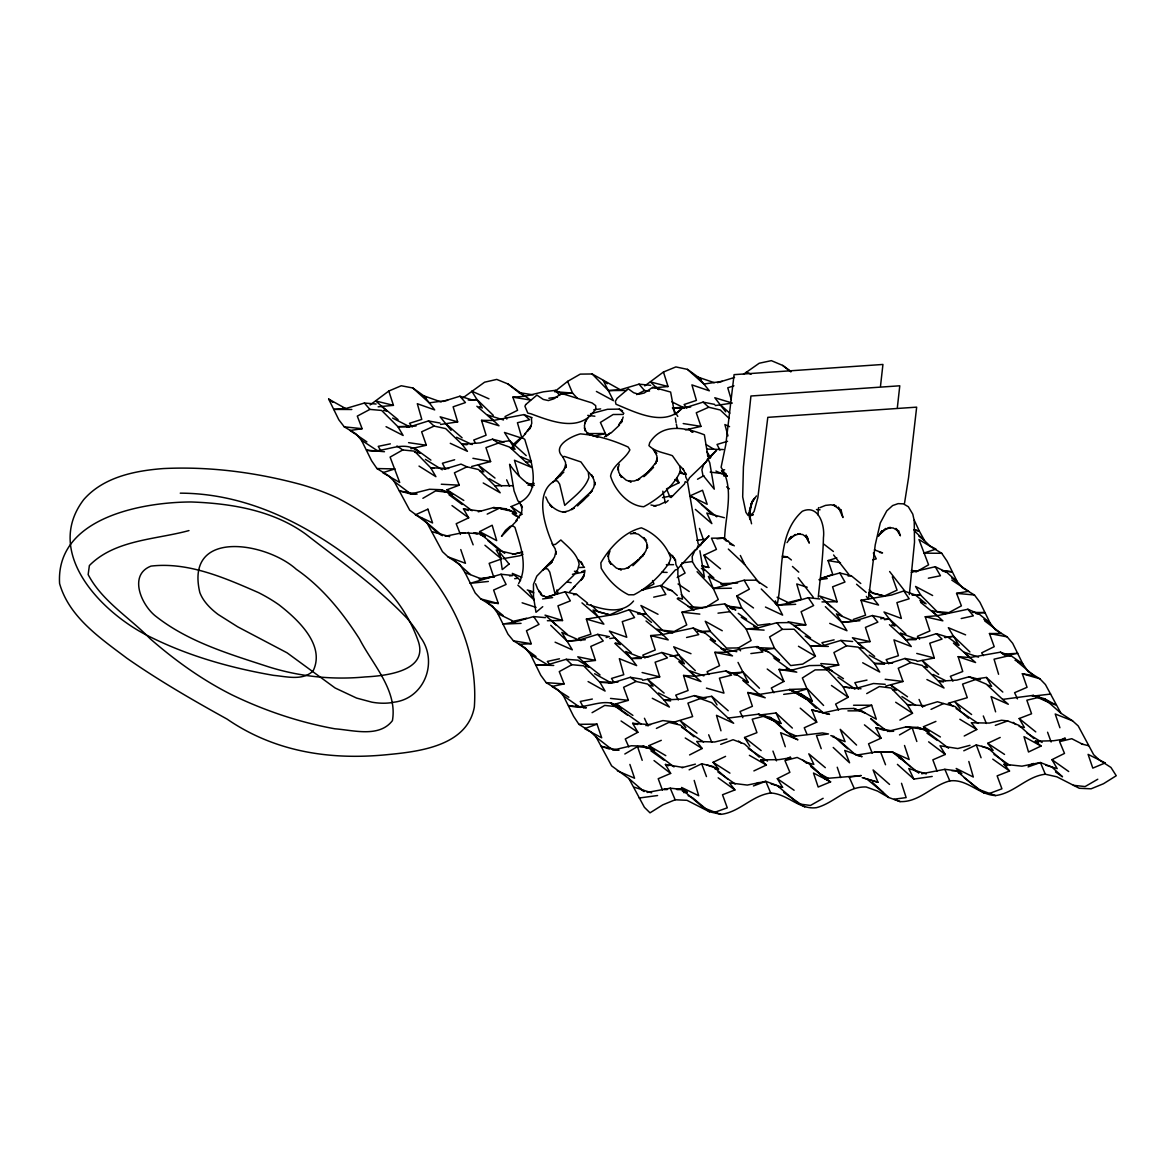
<?xml version="1.0" encoding="UTF-8"?>
<svg xmlns="http://www.w3.org/2000/svg" width="1175" height="1175" viewBox="0 0 1175 1175"><rect width="100%" height="100%" fill="white"/><g stroke="black" fill="none" stroke-linecap="round" stroke-linejoin="round"><path stroke-width="1.5" d="M749.577 518.102L749.591 510.214L749.312 515.208L752.206 501.343L749.694 509.803L752.558 500.682L754.497 498.273L751.075 503.884L756.421 495.938M818.564 507.6L817.918 514.826M724.608 539.163C725.137 515.722 734.889 488.433 721.097 467.298L725.783 444.693L734.081 374.649L882.939 364.456L880.501 386.149M818.27 597.208C820.297 577.395 823.058 557.596 823.44 537.636C825.085 525.431 818.623 503.869 802.305 511.272C776.499 534.214 783.872 574.413 777.027 605.419L774.913 602.658M897.362 407.505L899.786 385.797L750.928 396.004L743.408 467.004L742.688 496.893L745.934 512.373L748.078 515.414L750.487 516.192L754.086 511.507L757.846 497.686L767.804 417.345L916.662 407.152L908.583 477.461L904.515 503.297M909.332 594.565L914.517 542.174L914.223 520.657L912.784 514.136L908.334 506.733L903.384 503.855L898.126 503.634L892.633 505.558L886.773 510.861L880.281 522.978L875.228 544.862L868.472 599.162L866.342 596.386M584.871 571.373L583.828 576.264L584.225 574.604L580.876 580.215L583.534 577.131L573.415 587.603M660.952 586.061L675.331 569.934L677.902 569.273L677.843 574.678L682.528 599.177L677.99 597.781M520.643 515.531L521.994 510.053L521.186 504.721L522.39 507.556L519.247 502.386M586.031 419.974L584.445 425.468L585.033 430.799M619.254 464.257L617.653 469.75L618.109 466.813L618.682 472.159L621.546 477.344L619.71 474.553L626.187 480.178L631.269 481.912L628.86 481.148L634.148 481.03L639.655 479.033L637.026 480.267L647.983 472.188L656.384 462.083M697.965 545.714L696.863 549.18L694.998 550.032L677.99 568.421L675.933 564.587L675.361 559.124M563.897 470.088L565.704 464.58L565.836 467.488L565.469 462.127L562.796 456.928M623.176 416.993L621.369 422.501L622.412 419.504L618.579 425.159M607.945 556.553L609.987 551.031M521.671 512.55L515.913 520.789M878.489 536.343L882.014 530.674L879.781 534.038L885.906 528.5L879.781 534.038M656.208 462.436L655.327 463.831L657.133 458.323L657.251 461.217L656.869 455.856L654.225 450.657L656.781 453.388L653.212 449.54M584.636 422.971L588.264 417.345M565.263 467.914L565.836 467.048M564.426 469.089L556.495 478.445M518.616 583.564C528.515 566.57 520.128 544.818 514.958 527.355L512.653 525.783L510.082 526.4L505.514 530.351L501.505 536.343L517.22 520.275M787.03 542.615L791.304 536.432L788.895 539.589L795.328 534.449M529.484 428.802L527.164 431.416L530.968 425.776L529.954 428.758L531.761 423.25L531.394 417.889M879.091 534.933L884.937 529.749L890.474 527.457L887.947 527.781L893.206 528.001L898.155 530.865L895.938 528.427L900.388 535.8L898.684 530.762M620.327 423.206L621.369 422.06L619.284 424.263M524.564 434.074L529.044 429.242M643.885 476.653L653.55 467.4M585.165 498.303L580.744 502.636L584.063 499.39M670.998 497.598L684.496 483.953L685.231 481.647L687.625 482.572L698.17 543.952L700.476 545.508L701.681 542.894L709.039 535.815L694.704 551.046L692.163 556.597L692.56 561.958L695.585 567.128L704.413 577.116L699.889 550.767M577.586 505.94L582.741 500.521M632.899 565.718L638.95 559.741M542.747 606.682L535.976 612.307L533.509 596.783L533.465 584.342L536.784 576.147L553.072 559.432L551.163 562.472L554.585 556.862L555.937 551.383L556.069 554.277L555.261 548.96L552.118 543.79M630.432 533.847L635.763 533.23L633.296 533.024L638.436 534.273L646.059 540.265L643.518 537.518L646.661 542.688L647.484 548.02L647.381 545.112L646.015 550.59L642.563 556.216L644.502 553.175L639.391 558.903C648.394 550.385 629.771 568.054 638.671 559.594L627.156 568.186L629.212 567.261L624.292 568.979L619.005 569.097L621.413 569.831L616.332 568.068L609.091 561.415L610.927 564.206L608.533 558.977L608.386 553.616M643.915 476.374L646.044 474.347M666.328 502.239L668.178 500.477M633.56 601.027C621.428 615.48 601.791 609.032 586.589 604.053M552.661 482.514L563.838 472.13M581.86 501.446L588.969 495.13M610.912 433.105L619.489 425.115M645.281 475.111L648.82 471.792M542.806 570.404L551.795 562.091M555.775 479.503L558.566 476.947M525.724 433.56L511.345 448.542L514.826 443.034L519.952 438.495L522.523 437.805L524.814 439.45C530.175 458.235 542.879 490.122 520.275 502.151L517.925 500.976L514.077 490.886L509.583 464.287C515.487 473.29 523.565 481.383 532.863 486.891M548.96 564.661L552.074 561.826M574.839 586.384L569.64 591.759M607.519 435.161L609.326 433.648M788.895 539.589L794.623 535.359L800.102 533.582M650.715 385.341L639.009 384.166L620.297 389.748L592.141 373.973L580.274 374.12L567.613 381.39L554.6 391.686L572.533 393.067L577.498 398.398M426.554 397.796L412.836 387.985L401.248 385.752L388.808 391.04L370.125 404.934M743.496 374.282L759.212 363.237L771.358 360.652L782.668 365.425L791.025 371.462M463.082 397.752L484.585 382.198L496.746 379.407L508.07 384.005L530.586 400.043L512.829 397.165L517.587 410.295L505.044 416.552L506.836 419.049M701.137 379.231L687.434 369.361L675.86 366.923L663.449 372.02L644.767 385.914M608.312 434.574L610.236 433.12L604.552 436.777M815.421 656.238L802.687 664.11L790.672 665.564L774.531 648.365L769.581 636.909L782.271 629.359L794.138 629.227L810.324 646.044L815.421 656.238L798.457 646.265M624.821 753.998L637.511 746.58L649.217 747.858L673.995 766.922M1060.261 740.617L1065.02 737.841M422.883 498.317L435.558 490.944L447.264 492.207L472.1 510.758M722.258 630.755L705.235 621.252L710.332 631.372L726.547 648.086L738.414 647.939L751.089 640.551L746.154 628.963L730.013 611.676L724.652 603.906L712.637 605.419L681.941 612.204L686.743 624.909L674.156 631.504L662.45 630.211L646.191 614.026L640.918 605.492L658.015 614.29M1097.773 779.231L1085.112 786.56L1073.392 785.311M592.068 712.682L604.728 705.426L616.434 706.645L641.124 724.108M915.942 572.019L928.588 564.822L918.967 539.516L941.733 553.293L947.079 561.18L957.243 581.713L962.78 587.999L974.457 595.005L979.891 602.188L990.026 622.867L995.475 629.859L1007.166 636.85L1012.674 643.312L1022.823 663.904L1028.198 671.615L1039.86 678.783L1045.442 684.555L1060.922 713.225L1072.54 720.818L1078.209 725.93L1093.675 754.717L1099.33 759.931L1110.948 767.451L1116.25 775.735L1103.501 783.725L1091.09 788.807L1079.296 788.278L1056.883 776.822L1045.324 774.222C1026.656 776.322 1014.157 793.243 995.548 795.563C978.834 794.858 967.054 778.599 949.797 780.92C932.127 785.487 919.261 802.393 900.079 801.6L888.697 797.487L877.563 791.083L866.181 786.986C846.999 786.178 834.132 803.098 816.463 807.666C799.206 809.986 787.426 793.727 770.712 793.022C752.118 795.343 739.604 812.263 720.936 814.348L709.377 811.763L686.964 800.307L675.17 799.778L662.759 804.86L650.01 812.85L644.399 807.313L628.919 778.57L611.646 765.894L596.166 737.136L590.555 731.702L578.908 724.329L573.576 716.28L563.413 695.82L557.861 689.71L546.184 682.646L540.779 675.287L530.63 654.637L525.152 647.807L513.475 640.845L507.982 634.192L497.833 613.57L492.442 606.036L480.781 598.927L475.214 592.978L465.036 572.607L459.719 564.382L448.086 556.906L442.446 551.633L426.98 522.86L409.693 510.17L394.212 481.471L388.631 475.772L376.969 468.561L371.608 460.776L361.445 440.214L355.937 433.825L344.246 426.819L338.811 419.754L328.662 399.074L345.685 408.562L364.382 403.04L376.117 404.009M785.634 759.623L790.378 756.92M899.477 734.918L912.138 727.707L923.814 729.22L948.592 748.269M697.524 479.238L703.854 475.655M419.02 466.078L435.91 476.683L430.682 467.768L414.467 451.141L402.746 449.952L390.1 457.104L399.72 482.499L382.742 472.673L395.006 468.913L376.969 468.561M677.182 577.527L685.098 573.077L680.707 564.602M823.132 798.295L810.486 805.448L798.794 803.95L777.174 785.517L765.792 781.331L747.3 785.076L729.455 782.873L734.904 789.938L722.508 794.755L727.281 807.827L714.943 812.219L703.575 807.827L681.941 789.438L670.235 788.19L647.087 792.449M866.709 693.602L879.355 686.538L891.032 688.007L907.247 704.618L912.52 713.269L899.903 720.084M642.901 590.026L653.946 583.902L652.551 580.509M588.087 681.559L605.096 691.076L599.852 682.234L583.623 665.814L571.887 664.697L559.271 671.601L564.117 683.909L551.986 686.479L568.862 697.274M773.899 692.765L771.314 688.007L783.901 681.441L779.01 669.412L790.76 670.367L809.369 665.593L821.252 665.373L826.98 669.823L843.151 686.846L848.218 697.26L835.601 704.104L838.495 710.067M769.816 623.778L757.787 625.306L741.66 607.916L736.769 595.989L749.371 589.189L744.142 580.244L713.298 588.499L697.098 571.696M650.568 724.696L632.649 723.33L637.878 732.275L625.276 739.002L628.831 746.962M862.7 662.773L879.737 672.041L874.464 663.478L858.22 647.161L846.514 645.824L833.912 652.536L838.744 665.05L826.612 667.62L843.444 678.665M386.046 426.672L403.143 435.47L397.884 426.687L381.625 410.442L369.905 409.399L357.303 416.112L362.12 428.699L350.077 430.491L366.879 441.888M636.659 394.609L644.517 390.526L649.54 391.069M964.205 736.02L976.777 729.513L971.314 722.757L989.35 723.066L1001.526 720.246L1007.68 720.936L1019.019 725.372L1033.838 738.576M689.578 754.938L702.151 748.49L696.702 741.44L714.723 741.998L726.899 739.046M479.62 531.614L492.178 525.24L496.687 540.603L479.62 531.614L485.304 536.476L480.399 534.963M779.01 786.971L782.579 787.309L777.321 778.658L789.879 772.328L784.959 760.607L797.164 757.449L808.385 763.016L824.732 778.57L830.593 781.86L818.167 787.03L813.497 773.033L830.593 781.86M1045.721 765.189L1057.192 768.626L1051.963 759.667L1064.506 753.41L1059.6 741.616L1071.776 738.708L1082.983 744.465M542.556 569.919L545.2 568.612L547.653 568.964L549.783 572.107L554.879 593.316L573.488 575.5L577.601 569.831L579.143 564.338C577.38 553.88 568.068 547.021 560.857 539.971L555.378 544.451L552.867 544.627C545.332 527.663 533.377 492.531 555.07 480.634L557.508 481.045L559.653 484.159L564.734 505.382C573.547 496.981 584.798 489.461 588.91 477.549L588.293 472.203L580.935 461.937L564.587 456.473L562.722 456.722C551.53 446.147 571.432 436.16 580.362 433.869C596.812 435.264 613.174 440.214 628.17 447.058L629.903 449.849C625.115 459.689 612.762 464.551 610.559 476.066C614.687 490.063 628.302 505.852 643.724 506.733C658.602 498.802 673.084 486.656 680.531 471.263L679.62 465.946L672.379 455.68C664.507 452.742 654.989 451.846 648.938 445.633L649.731 442.681C662.392 422.559 685.466 427.48 704.383 434.794L707.952 456.737L710.332 457.751L711.022 455.592L716.574 450.231L703.796 464.287L701.872 469.809L702.87 475.126L714.268 489.167L709.759 462.774L707.747 458.588L706.146 461.819L689.461 477.858L687.772 481.221L685.759 476.977L685.524 472.864M676.888 478.21L679.047 482.719L666.519 488.844L670.029 497.172M487.199 514.121L499.728 508.041L511.257 510.817L519.365 517.852M689.137 769.845L701.666 763.765L713.21 766.541L728.059 779.436M1028.757 765.733L1033.457 763.456M656.384 728.427L668.913 722.375L680.457 725.137L693.955 736.784M664.609 502.254L659.16 504.883L653.638 505.911M483.219 482.969L500.197 492.795L494.763 485.73L478.489 469.545L466.945 466.827L454.431 472.82L459.278 485.187L446.911 489.813L452.595 494.69L441.301 489.725L429.507 489.27L410.897 493.999L399.397 490.915L417.11 494.117M523.066 554.203L519.938 555.716L503.164 558.668M714.943 768.891L718.542 769.067L713.063 762.311L725.577 756.362M1041.021 746.052L1028.507 752L1023.998 736.637L1041.021 746.052L1035.337 741.205L1053.461 740.749L1065.519 738.943M753.88 770.918L766.394 765.013L760.739 759.858L778.834 759.652L790.907 757.713M481.28 511.228L463.464 508.878L468.693 517.837L456.194 523.727L460.438 534.463M981.742 746.331L993.139 750.399L987.705 743.334L1000.204 737.445M755.687 783.975L758.815 782.506M963.779 750.796L976.293 744.935L987.808 747.946L1005.345 763.236M702.195 566.056L708.804 567.437L703.942 555.217L716.442 549.371L711.462 538.179L723.315 538.121L734.302 545.861M652.301 698.288L669.398 707.056L663.963 699.992L647.66 684.07L636.101 681.441L623.602 687.287L628.375 700.344L616.141 703.825L621.81 708.745C605.566 693.926 586.354 711.404 568.538 705.573L586.384 707.776L575.662 706.058M931.026 709.377L943.54 703.546L955.04 706.542L968.538 718.248M581.816 571.77L584.93 570.33M450.275 443.313L467.444 451.347L462.01 444.297L445.678 428.611L434.118 426.084L421.634 431.798L426.349 445.252L410.824 448.747M690.048 495.879L702.518 490.254L707.174 504.281L690.048 495.879L695.908 499.169L712.256 514.577M926.913 679.532L944.039 688.021L938.561 681.25L922.257 665.461L910.728 662.612L898.243 668.252L903.002 681.471L885.7 686.112M888.961 731.423L893.646 731.276L875.977 727.663L881.03 738.208L868.545 743.819L872.173 753.16M622.412 609.208L609.942 614.76L598.413 611.969L590.878 604.758M811.866 709.906L829.447 714.371L811.866 709.906L816.728 722.17L804.258 727.751L807.063 734.463M729.073 418.373L720.275 410.002L708.745 407.24L696.276 412.763L700.976 426.393L685.451 429.859M970.007 745.332L957.801 748.548L940.029 745.787L945.288 754.453L932.847 759.828L937.033 771.079M609.531 749.077L601.365 746.36L619.019 750.238L612.792 750.179L631.372 745.773L643.18 746.11L654.534 750.517L648.835 745.655L661.29 740.323M683.174 767.481L665.432 764.455L670.661 773.414L658.22 778.717L662.406 790.055M887.389 731.467L905.984 726.928L917.778 727.398L929.131 731.863L923.477 726.708L935.917 721.406M478.269 511.815L493.544 507.585L505.265 508.702L516.589 513.357L511.125 506.587L520.452 502.621M820.033 507.6L825.555 505.382L830.887 504.795L836.042 505.882L833.457 504.942L840.125 509.862L838.216 507.086L842.974 517.529L840.977 509.774M1055.517 771.96L1062.508 776.793L1051.757 766.937L1040.404 762.546L1021.912 766.173L1004.052 764.235L1009.531 771.006L997.134 775.867L1001.922 788.807L989.556 793.419L978.173 789.248L956.538 770.815L944.862 769.317L921.699 773.767M749.812 746.14L744.539 737.474L756.935 732.657L752.206 719.203L764.411 716.06L775.632 721.597L792.038 736.519L797.913 739.809L780.626 732.715L785.282 746.727M1019.107 726.4L1024.409 727.487L1019.18 718.527L1031.562 713.768L1026.847 700.212L1039.023 697.318L1050.23 703.047L1044.472 698.714L1033.001 695.409L1002.627 699.389L986.251 684.1L968.993 676.815L956.773 680.134L938.561 681.25L943.554 681.985M720.686 744.377L733.068 739.721L744.436 743.951L759.241 757.141M528.016 485.246L531.1 484.085L534.361 485.29M753.425 785.957L765.792 781.331L770.712 793.022M723.594 475.86L727.193 476.051L721.538 470.881L724.623 469.736M720.98 730.806L716.486 715.325L733.67 723.271L711.668 702.679L700.285 698.567L687.918 703.135L692.648 716.559L673.583 722.258M820.385 578.878L832.737 574.34L828.052 560.578L836.82 557.861M518.968 475.581L514.459 460.233L531.732 467.474L509.7 447.132L498.303 443.107L485.951 447.616L490.621 461.555L471.645 466.475M597.018 724.138L584.651 728.647L601.703 737.812L597.018 724.138L578.908 724.329M859.277 709.744L871.644 705.235L876.3 719.173L859.277 709.744L865.138 713.078L853.814 708.452L841.932 708.789L823.396 712.814L801.188 694.072L789.835 689.607L759.373 694.41L747.741 692.501L752.411 706.307L739.986 711.551L742.85 717.719M995.328 725.357L1007.68 720.936M1028.066 766.922L1040.404 762.546L1045.324 774.222M522.317 552.088L513.872 554.086L496.261 550.018L501.49 558.962L489.153 563.339L493.808 577.292M974.898 679.767L962.56 684.114L967.275 697.686L948.21 703.296M545.773 597.664L558.11 593.36L556.935 589.879M651.493 622.368L640.639 613.482L629.212 609.737L616.875 614.026L586.384 619.093L590.922 634.177L578.614 638.26L580.847 640.654M853.226 619.475L865.564 615.186L860.996 600.249L891.517 595.02L903.825 590.952L915.222 594.888L926.076 603.832M733.92 385.797L727.766 387.809L731.276 399.676M509.553 575.912L512.726 575.456L501.005 574.252L470.059 583.343L488.345 581.449M646.47 657.354L661.819 652.492L673.29 655.768L684.261 663.669L673.686 646.793L690.988 653.697M677.784 416.405L672.497 407.901L684.335 408.004L703.076 402.129L714.679 404.391M889.622 663.288L904.956 658.47L916.573 660.556M440.082 423.029L428.464 420.958L409.722 426.804L406.609 426.848M641.976 679.209L630.343 677.299L611.602 683.13L608.503 682.983M442.902 401.483L459.924 396.225L471.381 399.72L468.238 400.043M717.514 382.668L734.537 377.439M825.364 606.653L841.682 622.339L853.652 621.281L872.379 615.524L883.938 618.021L880.736 618.814M550.752 625.32L567.07 641.153L579.025 640.096L597.752 634.353L609.34 636.644L606.138 637.526M965.6 634.867L948.328 627.7L958.844 645.104L947.887 637.158L936.431 633.692L924.167 637.438L905.822 639.758L889.431 624.703M444.003 469.295L461.026 464.11L466.945 466.827M504.031 442.153L492.501 439.2L480.252 442.887L462.01 444.297L467.033 444.723M727.545 441.301L717.029 444.458L719.952 450.128M922.184 706.366L937.503 701.754L943.54 703.546M852.609 641.506L840.889 640.419L822.192 645.986L810.324 646.044L828.36 646.441M645.883 725.607L662.876 720.583L674.567 722.023L677.358 724.094M553.719 665.461L535.712 664.83L547.565 664.771L566.262 659.293L578.012 660.174L589.101 667.033L585.561 666.313M819.988 599L808.283 597.693L789.585 603.186L777.512 605.257L761.253 588.983M545.391 617.639L533.656 616.567L514.958 622.03L502.885 624.101L521.054 623.352M823.602 705.47L807.387 688.844L795.137 692.413L801.188 694.072L812.248 701.005L802.363 677.975L815.127 669.897L826.98 669.823M454.652 459.748L442.417 463.258L445.34 468.913M384.475 451.714L366.571 450.157C384.577 454.49 403.906 437.438 419.872 452.933L414.54 452.199M705.925 698.303L694.381 695.615L682.132 699.096L663.963 699.992L670.617 700.976M587.559 603.127L576.69 594.374L565.131 591.818L546.463 597.062L541.704 595.461M872.761 559.858L876.256 558.874L873.348 553.014M821.075 578.203L839.743 572.974L851.288 575.765L860.776 583.505M851.772 687.889L854.783 688.756L873.451 683.512L885.216 684.32M788.645 622.588L776.778 622.735L758.125 627.891L746.154 628.963L764.102 630.123M590.54 413.806L607.49 409.297L619.357 409.106L622.544 410.853M681.852 767.686L695.394 764.147M677.27 595.461L671.894 590.673L660.629 585.488L641.682 590.041M789.071 602.261L801.262 599.25L796.738 583.946L807.225 587.236M512.829 397.165L524.77 396.298L543.364 391.833L555.378 390.35L563.383 394.389M686.567 637.496L698.743 634.617L693.25 628.008L662.597 634.515L650.627 635.572L655.239 649.981L642.813 655.151L644.987 658.044M911.257 572.284L935.227 566.732L946.477 572.107L957.243 581.713L951.647 577.938M834.103 639.832L821.942 642.666L824.101 645.545M512.535 554.409L522.669 552.074M593.228 436.322L605.389 433.516L606.608 436.542M514.459 621.017L526.62 618.226M708.819 674.523L707.056 671.718L719.57 665.696L714.841 652.345L726.693 652.272L745.244 648.027L757.258 646.573L768.509 651.949L779.436 660.203L773.268 656.472M479.253 579.216L494.513 576.572L479.488 578.658M532.084 417.683L523.962 414.599L493.368 420.474L481.53 420.356L486.097 435.205L473.716 440.067L475.464 442.975M961.209 618.535L973.355 615.862L967.862 609.252L937.209 615.7L925.239 616.758L929.88 630.96L917.44 636.321L919.599 639.215M653.697 597.15L665.843 594.506L660.629 585.488M559.476 658.793L547.33 661.422L549.503 664.301M738.018 662.406L748.24 682.484L737.239 674.949L725.842 670.925L695.306 676.315L683.556 675.434L688.095 690.503L675.728 695.145L678.298 699.977M866.988 680.09L854.842 682.675L858.279 689.093M734.492 673.995L743.158 672.159L759.447 688.242M1007.386 655.518L1017.785 653.3L1003.23 654.152M390.35 443.856L378.218 446.353L380.847 450.686M188.969 530.571C155.746 539.678 114.974 539.604 89.373 565.542L88.154 574.59C102.049 601.159 129.514 617.492 150.077 638.657C175.075 660.482 202.232 679.972 231.945 694.866C264.581 710.64 299.243 722.331 334.934 728.808C353.381 730.174 379.187 737.929 392.421 720.642C397.723 690.136 372.475 664.374 359.433 638.847C342.439 612.395 322.317 587.25 296.218 569.243C266.549 542.336 184.681 528.148 199.809 592.464A121.275 52.023 6.4 0 0 218.227 614.525L237.747 626.848L287.067 652.815L335.125 687.992L356.613 698.082L371.858 702.165A28.376 12.176 6.4 0 0 393.978 702.195C424.777 698.493 438.539 661.334 420.356 637.129A308.305 132.246 6.4 0 0 407.137 618.403C376.881 586.472 340.412 561.224 305.882 534.228C273.026 510.244 230.873 503.355 191.114 501.975C141.132 502.151 55.651 518.102 59.587 583.534C69.149 617.213 100.374 638.187 126.871 658.22C158.948 680.575 192.832 700.168 227.025 719.071C275.537 752.397 331.512 760.504 389.131 754.467C420.885 751.413 467.327 745.288 474.333 707.086C480.619 617.727 413.732 537.548 337.959 498.273A148.021 63.494 6.4 0 0 301.226 484.599C256.458 472.423 209.767 466.299 163.354 468.561C134.846 470.72 103.459 477.035 83.748 499.581C42.329 553.924 104.046 615.289 151.722 637.658C190.056 656.531 231.666 668.12 273.657 675.375C286.436 676.506 302.768 681.103 313.108 670.91C325.695 645.119 297.672 619.342 279.062 604.875A163.193 70.001 6.4 0 0 258.5 592.611C224.939 577.968 188.353 561.753 151.017 566.1C127.722 575.089 141.867 606.227 156.613 616.904C189.102 642.182 229.58 654.093 268.164 666.71C299.434 676.624 332.51 680.046 365.161 676.932C386.134 675.845 429.668 671.116 417.83 639.949C409.194 615.876 394.051 594.271 374.693 577.601C319.879 531.173 254.123 493.338 180.26 493.162M445.193 536.27L462.025 532.818L480.017 533.641L504.721 553.352M572.431 574.325L584.195 571.931M928.338 578.203L940.455 575.75L935.227 566.732M378.13 406.8L393.434 405.346L388.808 391.04M661.819 652.492L667.444 657.853L655.107 662.215L659.704 676.873L642.534 680.252M936.431 633.692L942.056 639.068L929.748 643.21L934.316 658.029L917.161 661.363M592.362 699.052L580.244 701.446L583.681 707.849M1015.024 660.262L1022.823 663.904L1011.837 656.34L1000.454 652.169L969.918 657.545L958.168 656.663L962.736 671.512L950.355 676.315L952.925 681.148M652.757 387.956L668.046 386.531L663.449 372.02M662.524 497.583L672.599 495.718M529.161 484.276L534.199 483.38M547.374 620.723L562.531 620.532L557.949 605.83L570.345 600.866L565.131 591.818M932.627 595.505L915.56 586.442L920.803 595.255L937.062 611.558L948.783 612.645L961.4 605.859L956.567 593.36L968.641 591.289L951.809 580.112M440.596 424.454L457.663 421.898L453.124 406.814L465.447 402.57L459.924 396.225M821.986 601.908L837.143 601.747L832.576 586.824L844.972 582.036L839.743 572.974M715.222 405.581L732.289 403.069L714.797 397.738L725.695 411.823M857.721 754.923L874.45 752.235L892.545 752.206L918.644 772.915M701.725 697.877L711.756 696.32L728.221 710.758M670.117 656.252L673.29 655.768M722.258 381.332L703.869 384.049L687.434 369.361M976.352 678.9L986.383 677.432L1002.818 692.06M818.916 579.745L827.273 578.541M897.406 764.382L913.842 779.069L932.216 776.455M609.825 638.539L614.833 637.834L631.254 652.654M447.616 400.322L429.257 402.863L412.836 387.985M499.786 442.108L509.803 440.728L526.209 455.621M542.615 598.942L552.632 597.576M639.215 798.001L657.574 795.534M681.691 562.957L691.987 561.621M724.946 584.665L728.383 584.21M884.437 619.68L889.446 619.019L905.837 634.03M783.681 694.366L795.71 692.78L806.814 699.404L789.835 689.607L795.71 692.78M595.446 660.423L583.432 661.98L577.777 656.796L595.446 660.423L590.79 646.426L603.245 640.948L597.752 634.353M670.396 656.282L678.974 655.165L695.321 670.631M870.073 641.594L858.044 643.151L852.418 637.717L870.073 641.594L865.432 627.406L877.872 622.118L872.379 615.524M945.008 637.452L953.601 636.336L969.918 651.963M750.869 653.564L762.883 652.037L757.258 646.573M792.038 736.519L822.368 732.936L828.493 733.949L816.463 735.55L821.222 748.681M548.872 398.237L557.464 397.15M759.314 715.076L775.985 712.975L792.376 728.089M593.816 409.752L600.689 408.9M782.579 557.405L787.309 556.818L791.407 559.99M717.998 613.159L730.013 611.676M696.775 540.294L705.103 539.31M514.679 578.688L518.013 578.291L520.54 580.612M1032.296 696.217L1050.612 694.058M526.077 462.26L531.085 461.687M614.833 643.327L631.21 658.558L649.525 656.428M944.729 637.526L947.887 637.158M573.532 594.741L576.69 594.374M670.661 656.047L678.974 655.165M717.014 538.782L723.315 538.121M944.45 637.202L953.601 636.336M853.652 621.281L836.394 613.864L841.682 622.339L859.953 620.694M848.13 576.044L851.288 575.765M728.015 718.101L758.389 714.18L769.875 717.367L781.037 723.462L775.985 712.975M471.542 400.029L477.021 399.588L493.324 415.377M579.025 640.096L561.812 632.429L567.07 641.153L585.312 639.714M683.586 792.596L687.243 792.317L681.559 787.456L698.699 795.739L694.19 780.42M592.141 373.973L608.356 390.599L620.297 389.748M730.409 673.04L743.158 672.159M560.592 393.845L572.533 393.067L567.613 381.39M470.191 400.043L477.021 399.588L482.293 408.033L479.165 406.638M775.324 600.851L777.512 605.257L795.695 604.303M808.385 763.016L824.732 778.57L861.231 775.559L849.202 777.16L854.181 788.308M672.497 407.901L690.68 406.991M976.44 612.968L984.958 612.572L972.312 612.381M884.334 619.269L889.446 619.019M805.844 624.909L793.933 625.482L788.117 621.781L805.844 624.909L801.1 611.69L813.643 605.522L808.283 597.693M700.124 631.856L710.332 631.372L697.686 631.342M533.656 616.567L539.017 624.38L526.459 630.725L531.232 643.724L519.321 644.282L536.02 656.546M579.084 567.54L584.504 567.319M642.563 614.173L646.191 614.026L637.761 613.747M416.053 425.996L397.884 426.687L409.722 426.804L392.626 418.065M721.259 583.637L737.592 583.064M789.233 689.446L807.387 688.844M917.176 595.358L920.803 595.255L912.373 594.961M637.511 613.57L640.639 613.482M892.589 663.097L874.464 663.478L884.54 664.227M720.951 584.122L725.489 585.414L708.422 576.411L713.298 588.499L731.408 588.22M916.103 639.038L900.344 632.987L905.822 639.758L915.986 639.655M641.491 657.809L625.761 651.523L631.21 658.558L641.374 658.455M607.328 383.726L603.245 380.509L608.356 390.599L626.451 390.438M623.308 414.437L613.144 414.511L600.41 422.413L605.389 433.516L587.294 433.604M744.142 580.244L756.01 580.171L767.025 587.5M617.947 682.102L599.852 682.234L611.602 683.13L594.579 673.716M983.431 655.65L981.668 652.845L994.212 646.676L989.453 633.545L1001.306 633.487L984.635 620.87M847.924 710.86L859.777 710.816L853.814 708.452M880.692 752.25L892.545 752.206L874.45 752.235L880.692 752.25L885.524 764.749M494.763 485.73L512.843 485.686M853.549 705.235L871.644 705.235M667.253 789.409L663.875 789.409L667.488 789.424M666.342 564.661L673.569 564.676M676.521 789.438L681.941 789.438L677.27 789.424M351.81 409.488L333.729 409.414L345.685 408.562L342.615 408.107M912.108 594.873L915.222 594.888M941.733 553.293L923.668 553.146L935.976 549.107L930.086 546.037L914.958 531.438M462.025 532.818L465.403 532.863M415.553 494.087L410.897 493.999L394.212 481.471M661.672 572.284L667.092 572.401M951.882 770.712L956.538 770.815M707.086 449.085L723.315 449.54M734.125 674.832L737.239 674.949M732.657 609.428L729.866 607.475L741.66 607.916L727.413 606.05M448.674 468.517L430.682 467.768L434.001 468.355M756.524 647.601L774.531 648.365L762.502 649.951L768.509 651.949M441.301 484.232L459.278 485.187M786.486 603.025L789.585 603.186L777.101 597.223M925.21 705.734L907.247 704.618L910.552 705.411M546.184 682.646L564.117 683.909M816.463 509.539L820.047 509.803M499.728 508.041L493.544 507.585L497.084 508.232M1007.195 655.988L1010.28 656.223M677.197 412.763L682.822 407.49C665.168 427.7 636.116 412.528 615.994 404.244L615.347 401.38L617.095 398.34L628.258 388.852L633.678 392.729L638.774 394.286L644.194 393.023L652.962 387.148L670.631 392.068L674.832 414.569M820.826 663.567L838.744 665.05M956.567 593.36L974.457 595.005M511.874 621.737L514.958 622.03L497.833 613.57M688.183 606.579L702.488 607.989M943.187 570.933L952.117 571.828L942.1 570.609M344.246 426.819L362.12 428.699M681.941 612.204L699.815 614.099M861.011 688.77L843.151 686.846L849.804 687.933M610.501 698.405L628.375 700.344M480.017 533.641L473.848 532.965L477.123 533.964M892.838 689.74L896.408 690.151L890.753 684.937L907.511 696.775M587.735 415.377L594.873 416.214M501.005 574.252L506.102 584.445L493.617 590.056L498.347 603.524L486.656 602.099L503.223 615.627M885.157 679.297L903.002 681.471M911.315 570.462L916.662 571.123M782.3 556.201L787.309 556.818M701.504 632.326L704.574 632.708L715.443 641.418L710.802 638.833M797.575 533.92L802.775 534.566L807.651 538.15L805.433 535.697L809.296 543.114L806.094 535.051L807.93 540.309L807.313 537.034M753.072 514.812L748.46 514.224L751.736 515.252M905.984 726.928L912.138 727.707L916.823 741.484M710.17 472.071L721.861 473.569M749.606 514.356L752.94 514.797M408.562 442.652L426.349 445.252M819.122 645.516L822.192 645.986L805.213 636.086M779.01 669.412L796.782 672.173L786.31 668.384M683.218 423.558L700.976 426.393M976.102 613.629L979.172 614.128L990.026 622.867L983.857 619.328M513.475 640.845L531.232 643.724M508.07 384.005L518.953 392.567L533.171 394.873M679.326 473.084L686.42 474.259M1017.477 698.861L1014.598 692.692L1027.053 687.302L1022.338 673.745L1033.971 675.669L1017.447 661.848M879.487 552.367L882.543 552.896L874.42 549.841M828.052 560.578L840.477 562.678M472.908 458.294L490.621 461.555M480.311 471.219L483.85 471.865L478.372 465.094L494.998 478.049M500.638 508.878L511.257 510.817M574.428 571.226L577.982 571.873M567.598 582.051L571.153 582.697M989.453 633.545L1007.166 636.85M913.988 530.028L919.291 531.056L924.475 540.427L918.923 536.182M650.965 505.015L656.12 506.014M714.841 652.345L732.524 655.9L720.892 648.409L736.798 651.684M725.283 540.529L728.588 541.234M860.159 647.704L863.684 648.468L858.044 643.151L874.641 656.37M701.754 565.836L708.804 567.437M945.655 613.864L931.555 610.603L942.864 620.841L925.239 616.758M806.814 762.678L813.849 764.367L808.797 753.821L825.335 767.672M632.649 723.33L637.584 724.52M857.559 755.569L862.112 756.671L844.722 750.443L849.569 762.795L833.207 747.476M393.434 405.346L375.838 401.013L387.163 411.235L383.637 410.369M968.993 676.815L980.523 679.649M672.79 633.061L656.957 629.168L668.222 639.92L650.627 635.572M642.108 672.526L659.704 676.873M649.525 685.231L653.05 686.097L647.572 679.326L664.11 693.059M830.813 735.579L833.839 736.328L847.748 748.813M863.463 777.923L877.945 782.256L873.084 769.933L889.548 784.43M667.341 589.542L671.894 590.673M682.308 791.069L687.243 792.317M1081.426 743.907L1088.447 745.699M958.55 772.783L961.84 773.62L956.186 768.465L973.311 777.027L968.817 761.473M526.562 482.91L531.1 484.085M668.046 386.531L650.48 381.934L658.367 389.468M916.75 653.432L934.316 658.029M924.123 666.592L927.633 667.518L922.199 660.467L938.707 674.406M480.781 598.927L498.347 603.524M724.373 517.72L706.807 513.064L711.859 523.609L695.38 509.421M869.353 591.98L885.142 596.298M860.996 600.249L878.547 605.052L868.692 592.846M432.209 531.732L449.746 536.667M943.452 571.256L946.477 572.107M706.439 688.124L723.962 693.133L719.408 678.166L731.599 675.126L725.842 670.925M1022.338 673.745L1039.86 678.783M457.663 421.898L440.155 416.817L451.097 430.373M610.53 615.142L593.008 610.06L603.891 624.145L586.384 619.093M862.171 777.688L877.945 782.256M649.217 747.858L643.18 746.11L646.25 747.99M914.385 529.631L919.291 531.056L914.282 520.261M532.128 591.422L527.252 589.953M771.123 783.916L782.579 787.309M923.814 729.22L917.778 727.398L920.848 729.322M747.741 692.501L765.219 697.803L759.373 694.41L742.85 680.413M926.267 773.914L908.789 768.553L913.842 779.069M988.131 685.245L991.627 686.332L986.383 677.432M562.531 620.532L545.053 615.127L567.217 634.309M481.53 420.356L499.008 425.791L487.742 415.025L503.473 419.945M764.411 716.06L758.389 714.18L775.632 721.597L769.875 717.367L786.339 731.746L795.739 735.873M1039.023 697.318L1033.001 695.409L1050.23 703.047M634.192 787.191L651.64 792.831M837.143 601.747L819.695 596.063L830.96 606.843M522.126 602.804L536.064 607.387M875.977 727.663L884.129 730.38M510.317 447.704L515.076 449.305L504.486 432.459L521.935 438.216L517.426 422.736L529.617 419.754L523.962 414.599M958.168 656.663L975.588 662.524L953.454 643.107M533.788 592.788L529.029 591.187L534.273 600.072L517.867 585.15M714.238 382.653L698.405 377.263L709.347 390.82L691.928 384.901L696.423 400.411L684.114 404.508L686.817 408.239M463.464 508.878L468.355 510.538M1035.337 741.205L1038.597 742.306M978.525 657.148L964.278 652.257L969.918 657.545M777.879 722.375L781.037 723.462M760.739 759.858L763.985 760.989M753.63 626.319L758.125 627.891L741.234 617.242M683.556 675.434L700.946 681.573L678.856 661.701M707.144 765.043L718.542 769.067M441.198 402.012L423.808 395.813L434.691 409.899L417.316 403.715L421.781 419.402L409.502 423.294L412.19 427.039M615.553 642.916L620.297 644.605L609.355 631.048L626.745 637.247L622.265 621.604L634.559 617.565L629.212 609.737M989.556 793.419L995.548 795.563M714.943 812.219L720.936 814.348M703.913 675.875L689.696 670.778L695.306 676.315M1049.319 702.562L1055.635 704.838L1044.472 698.714L1060.922 713.225M448.086 556.906L465.462 563.28L460.762 549.548M824.732 778.57L827.978 779.759M891.737 624.894L894.895 626.069L883.997 611.984L901.357 618.432L896.907 602.613L909.186 598.78L903.825 590.952M725.871 539.134L722.728 537.93L725.651 539.575M465.036 572.607L482.352 579.304M1072.54 720.818L1055.223 714.003L1059.909 727.766M832.502 736.696L845.089 741.675L840.243 729.352L856.56 745.067M679.532 661.775L684.261 663.669M900.079 801.6L894.116 799.191L906.145 797.605L901.519 783.299M665.432 764.455L668.678 765.748M729.587 543.937L732.73 545.229M693.25 628.008L704.574 632.708M447.264 492.207L441.301 489.725L444.37 491.738M955.701 643.797L958.844 645.104M729.866 607.475L735.814 609.972L724.652 603.906M521.759 577.322L512.329 573.385L518.013 578.291M597.649 437.394L587.955 433.237L590.849 435.279M520.481 456.605L531.467 461.305M829.712 623.367L846.969 630.755L841.682 622.339M967.862 609.252L979.172 614.128M617.33 770.785L634.573 778.217L629.888 764.44M488.947 398.81L471.733 391.143L477.021 399.588M555.099 642.182L572.328 649.834L567.07 641.153M715.913 471.028L727.193 476.051M1004.052 764.235L1007.283 765.674M743.54 680.369L748.24 682.484M729.572 426.657L724.887 424.542L727.971 435.91M746.375 372.078L751.06 374.238M540.515 594.477L544.627 596.386M456.561 437.276L472.174 444.576M765.454 607.049L782.638 615.113L777.512 605.257M898.831 757.802L903.502 760.063L897.832 755.099L891.957 751.824L909.186 759.535L904.515 745.493M671.88 401.835L684.335 408.004M914.209 770.271L919.012 772.665M933.097 674.45L945.552 680.633M688.168 795.637L692.839 797.972L709.377 811.763M806.035 697.877L812.248 701.005M694.381 695.615L700.285 698.567M658.514 692.971L670.94 699.331M821.252 665.373L832.443 671.116L826.612 667.62M964.308 777.865L983.974 793.11M641.227 789.644L644.429 791.289M439.274 533.949L442.476 535.609M919.863 600.572L924.519 603.025M869.162 655.18L884.672 663.523M596.401 391.451L613.453 400.675L608.356 390.599M487.801 540.559L500.286 550.943M810.794 766.585L819.092 773.238L828.375 778.423M749.386 755.334L766.394 765.013M1042.108 742.438L1026.979 733.185M489.314 478.724L501.666 485.863M767.51 761.092L748.24 748.504M648.835 745.655L665.799 755.657M530.63 654.637L547.565 664.771M706.131 444.576L713.827 449.217M978.158 723.389L956.112 708.584M959.857 719.262L976.777 729.513M923.477 726.708L940.397 736.975M707.482 455.782L710.552 457.663L707.042 451.905M689.652 607.46L694.014 610.133L677.226 598.707M650.862 750.825L664.11 760.21M425.394 459.396L442.299 469.809M703.561 742.057L681.529 727.193M685.245 737.988L702.151 748.49M616.434 706.645L610.603 703.002L627.347 715.061M927.002 733.171L937.356 740.456M446.911 489.813L463.802 500.462M518.953 392.567L524.77 396.298M901.915 696.555L915.722 705.411M713.063 762.311L729.939 773.135M717.881 771.946L735.153 783.945M721.538 470.881L726.135 473.863M799.749 629.257L793.933 625.482L810.618 637.966M895.673 702.239L912.52 713.269M987.705 743.334L1004.537 754.423M993.991 754.379L1009.751 765.322M448.953 494.748L462.172 504.501M361.445 440.214L378.291 451.303M621.061 720.995L637.878 732.275M492.501 439.2L498.303 443.107M678.048 583.975L689.255 591.524M783.725 792.449L804.699 806.975M837.995 677.299L854.783 688.756M511.125 506.587L522.317 514.239M505.265 508.702L508.07 510.611M512.271 513.49L516.457 516.354M396.959 445.986L402.746 449.952M777.321 778.658L794.109 790.261M616.141 703.825L632.914 715.413M563.413 695.82L580.171 707.497M831.459 685.51L848.218 697.26M738.238 613.365L746.624 619.24M1051.963 759.667L1068.707 771.52M992.772 759.138L1009.531 771.006M736.769 595.989L753.513 607.96M819.092 773.238L824.571 777.16M726.605 486.847L729.381 488.859M904.956 658.47L910.728 662.612M630.343 677.299L636.101 681.441M718.175 777.835L734.904 789.938M774.031 658.235L790.76 670.367M430.917 460.145L414.202 447.969L419.872 452.933M1000.454 652.169L1006.211 656.37L994.05 659.19L998.588 674.274M451.993 505.588L468.693 517.837M679.928 471.175L684.114 474.259M697.01 733.2L680.325 720.818L685.789 727.575M693 432.209L688.829 429.11L692.207 432.253M767.216 669.03L783.901 681.441M949.165 703.34L953.336 706.483M971.607 714.518L954.952 701.901L960.386 708.966M928.632 741.836L945.288 754.453M823.675 544.025L833.383 551.472M674.891 479.532L679.047 482.719M710.053 639.45L726.693 652.272M738.532 741.028L741.308 743.158M886.009 730.395L870.748 718.615L877.901 725.386M654.02 760.563L670.661 773.414M1013.129 722.346L1015.905 724.505M600.058 674.979L583.432 661.98L589.101 667.033M596.166 737.136L611.411 749.092M782.668 365.425L790.834 371.858M701.372 568.289L704.148 570.477M709.685 574.854L713.842 578.129L703.105 568.157M328.662 399.074L332.745 402.291M744.539 737.474L761.15 750.605M802.496 759.931L806.652 763.265M920.627 602.378L937.209 615.7M1019.18 718.527L1035.763 731.893M864.433 724.857L881.03 738.208M381.493 406.124L398.061 419.622M646.03 620.988L662.597 634.515M701.563 504.354L716.735 516.809M703.942 555.217L720.495 568.832M656.12 387.309L658.867 389.601M484.937 545.259L501.49 558.962M426.98 522.86L442.138 535.477M866.489 778.687L883.027 792.493M800.219 708.173L816.728 722.17M856.56 584.239L866.195 592.42M868.942 594.756L873.069 598.266M1002.627 699.389L1008.312 704.266L991.083 696.599L995.607 711.844M628.919 778.57L644.047 791.568M476.888 406.256L493.368 420.474M445.633 423.602L462.113 437.805M581.963 602.878L598.457 617.125M825.335 601.35L841.799 615.715M720.246 404.773L729.851 413.159M839.582 740.749L856.046 755.202M453.991 559.932L470.426 574.502M792.464 566.467L798.78 572.137M703.076 402.129L708.745 407.24M428.464 420.958L434.118 426.084M897.832 755.099L910.434 766.776M550.722 620.136L556.363 625.364M872.32 782.271L888.697 797.487M421.311 517.822L437.673 533.127M728.324 549.063L744.686 564.455L740.353 555.481M619.357 409.106L623.866 413.365M801.188 694.072L816.273 708.305M840.889 640.419L846.514 645.824M566.262 659.293L571.887 664.697M869.236 589.718L873.01 593.36L884.569 595.931L897.054 590.158L892.324 576.852M540.823 593.287L538.943 591.392L541.469 594.124L537.636 588.998L535.638 583.755M681.25 594.506L693.691 607.578L705.543 607.49L718.292 599.529L713.298 588.499M669.353 553.072L674.039 558.125L672.188 555.349L675.14 560.519M578.688 560.078L582.58 564.397L580.744 561.606M680.281 466.181L683.747 470.132M639.009 384.166L644.517 390.526M364.382 403.04L369.905 409.399M555.378 390.35L559.785 395.446M588.91 472.438L593.228 477.52L591.377 474.744L593.977 479.958L594.565 485.29L595.226 482.337L593.551 487.845L589.835 493.471L592.42 490.386L571.608 509.656L574.296 507.806L568.685 510.817L563.266 512.153L565.733 512.256C559.491 512.359 554.042 508.775 549.783 504.516L552.309 507.248L548.152 502.151L545.743 496.937M776.778 622.735L782.271 629.359M759.535 583.329L742.174 561.239M905.822 639.758L911.286 646.544L893.955 639.876L898.42 655.709L886.126 659.66L888.77 663.875M848.732 574.311L833.604 554.982M904.662 590.849L889.607 571.52M813.203 597.12L798.148 577.777M631.21 658.558L636.644 665.608L619.342 658.676L623.778 674.7L611.514 678.445L614.158 682.675M738.414 647.939L740.573 650.818M711.756 696.32L717.029 704.927M581.214 562.399L583.725 566.791M584.283 427.95L587.177 433.134M682.807 468.487L685.392 473.687M919.056 699.463L922.639 707.232M644.443 718.263L648.027 726.018M506.645 479.841L509.495 486.186M944.862 769.317L949.797 780.92M670.235 788.19L675.17 799.778M983.299 715.957L986.354 723.477M708.687 734.786L711.742 742.306M468.311 532.378L473.143 544.833M976.293 744.935L981.081 757.757M701.666 763.765L706.469 776.572M676.315 424.028L677.138 427.862M1047.571 732.231L1051.14 741.998M772.944 751.089L776.528 760.857M749.87 518.528L750.355 519.893L749.533 517.235M699.477 528.412L703.605 540.294M637.511 746.58L642.196 760.328M837.232 767.231L840.742 777.586M751.559 523.786L749.077 512.755M840.463 509.407L841.329 512.256M665.388 503.12L662.817 491.179M675.346 417.992L676.066 422.515M669.06 563.089C660.086 575.985 647.968 587.632 633.839 594.8L628.566 594.785C617.125 589.116 607.504 579.319 601.203 568.215L600.851 562.854C609.575 547.726 624.013 532.069 641.359 527.839C654.343 532.995 666.445 544.627 670.749 558.066L669.06 563.089M525.68 404.611L524.931 406.256L527.781 413.101L530.88 413.776C552.206 421.707 581.228 433.208 595.842 408.533L595.681 405.625L592.127 402.966L561.562 393.419L553.851 398.824L548.387 400.572L543.232 399.412L536.931 395.108L525.68 404.611M561.048 474.303L560.005 475.743L561.048 474.303M559.917 475.302L555.496 479.488L559.917 475.302M551.266 562.032L545.626 567.437L551.266 562.032M651.361 469.045L645.751 474.289L651.361 469.045M509.069 564.044L502.239 569.581L499.713 552.294L509.069 564.044M427.891 509.186L415.407 514.826L432.576 522.948L427.891 509.186M1105.22 762.928L1092.794 768.112L1088.094 754.365L1105.22 762.928"/></g></svg>
